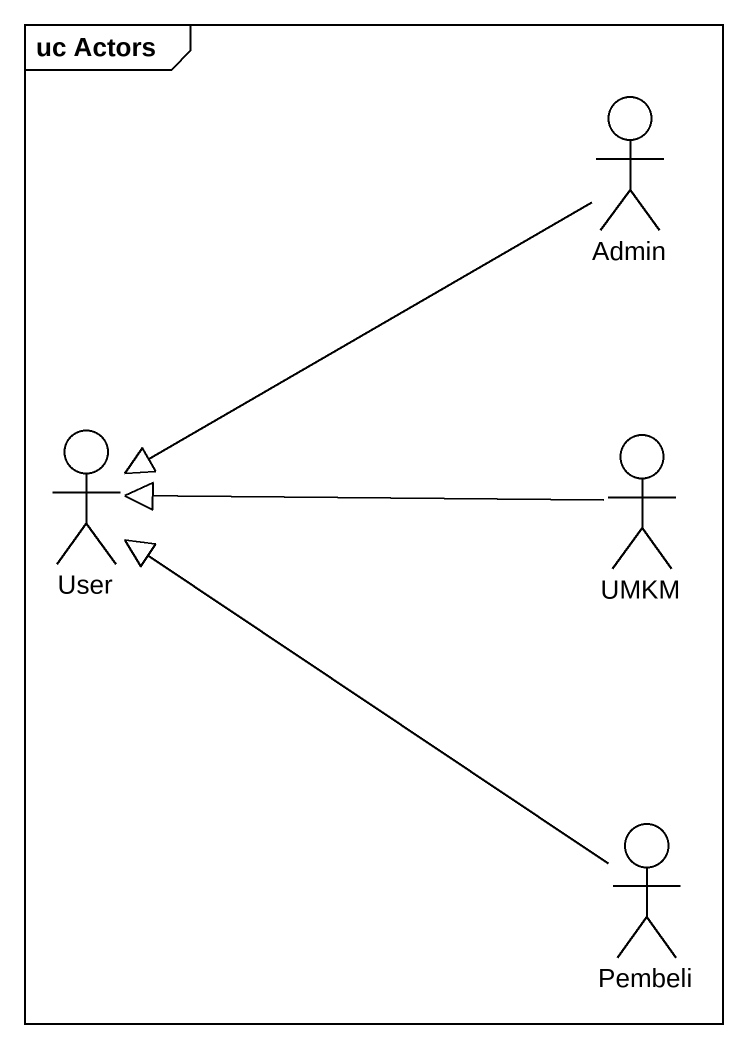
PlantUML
@startuml
mainframe uc Actors
actor Admin
actor User
actor UMKM
actor Pembeli
Admin --|> User
UMKM -left-|> User
Pembeli -up-|> User
@enduml
